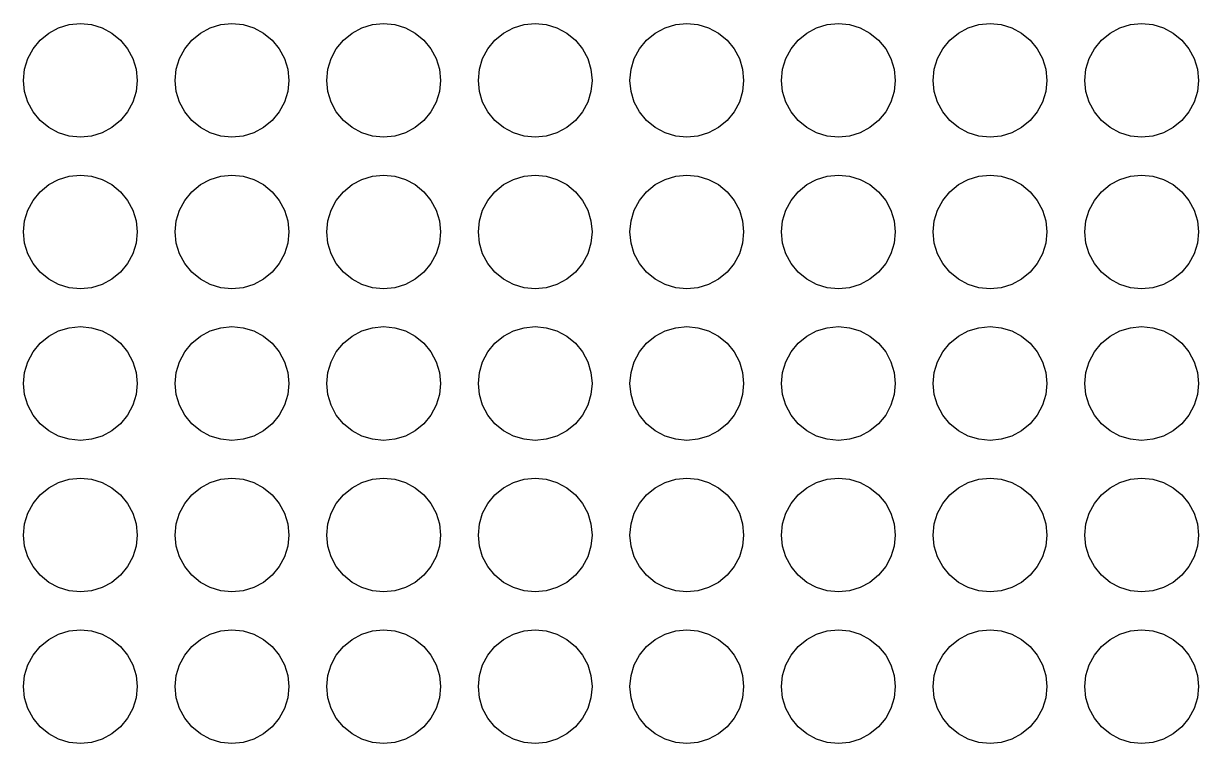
# Model space of a CAD drawing. Header units: metres. Extents: x 0 to 310, y 0 to 130.
# Drawn here: x 233.5 to 264.5, y 20.5 to 39.5 of the extents above; entities that cross this region are included whole.
import ezdxf

# ---------------------------------------------------------------- set-up
doc = ezdxf.new("R2010")
doc.units = ezdxf.units.M

msp = doc.modelspace()

# ---------------------------------------------------------------- linework, layer by layer
for p, q in [((234.167, 39.2472), (234.426, 39.3858)), ((234.426, 39.3858), (234.707, 39.4712)), ((234.707, 39.4712), (235, 39.5)), ((235, 39.5), (235.293, 39.4712)), ((235.293, 39.4712), (235.574, 39.3858)), ((235.574, 39.3858), (235.833, 39.2472)), ((238.167, 39.2472), (238.426, 39.3858)), ((238.426, 39.3858), (238.707, 39.4712)), ((238.707, 39.4712), (239, 39.5)), ((239, 39.5), (239.293, 39.4712)), ((239.293, 39.4712), (239.574, 39.3858)), ((239.574, 39.3858), (239.833, 39.2472)), ((242.167, 39.2472), (242.426, 39.3858)), ((242.426, 39.3858), (242.707, 39.4712)), ((242.707, 39.4712), (243, 39.5)), ((243, 39.5), (243.293, 39.4712)), ((243.293, 39.4712), (243.574, 39.3858)), ((243.574, 39.3858), (243.833, 39.2472)), ((246.167, 39.2472), (246.426, 39.3858)), ((246.426, 39.3858), (246.707, 39.4712)), ((246.707, 39.4712), (247, 39.5)), ((247, 39.5), (247.293, 39.4712)), ((247.293, 39.4712), (247.574, 39.3858)), ((247.574, 39.3858), (247.833, 39.2472)), ((250.167, 39.2472), (250.426, 39.3858)), ((250.426, 39.3858), (250.707, 39.4712)), ((250.707, 39.4712), (251, 39.5)), ((251, 39.5), (251.293, 39.4712)), ((251.293, 39.4712), (251.574, 39.3858)), ((251.574, 39.3858), (251.833, 39.2472)), ((254.167, 39.2472), (254.426, 39.3858)), ((254.426, 39.3858), (254.707, 39.4712)), ((254.707, 39.4712), (255, 39.5)), ((255, 39.5), (255.293, 39.4712)), ((255.293, 39.4712), (255.574, 39.3858)), ((255.574, 39.3858), (255.833, 39.2472)), ((258.167, 39.2472), (258.426, 39.3858)), ((258.426, 39.3858), (258.707, 39.4712)), ((258.707, 39.4712), (259, 39.5)), ((259, 39.5), (259.293, 39.4712)), ((259.293, 39.4712), (259.574, 39.3858)), ((259.574, 39.3858), (259.833, 39.2472)), ((262.167, 39.2472), (262.426, 39.3858)), ((262.426, 39.3858), (262.707, 39.4712)), ((262.707, 39.4712), (263, 39.5)), ((263, 39.5), (263.293, 39.4712)), ((263.293, 39.4712), (263.574, 39.3858)), ((263.574, 39.3858), (263.833, 39.2472)), ((233.753, 38.8333), (233.939, 39.0607)), ((233.939, 39.0607), (234.167, 39.2472)), ((235.833, 39.2472), (236.061, 39.0607)), ((236.061, 39.0607), (236.247, 38.8333)), ((237.753, 38.8333), (237.939, 39.0607)), ((237.939, 39.0607), (238.167, 39.2472)), ((239.833, 39.2472), (240.061, 39.0607)), ((240.061, 39.0607), (240.247, 38.8333)), ((241.753, 38.8333), (241.939, 39.0607)), ((241.939, 39.0607), (242.167, 39.2472)), ((243.833, 39.2472), (244.061, 39.0607)), ((244.061, 39.0607), (244.247, 38.8333)), ((245.753, 38.8333), (245.939, 39.0607)), ((245.939, 39.0607), (246.167, 39.2472)), ((247.833, 39.2472), (248.061, 39.0607)), ((248.061, 39.0607), (248.247, 38.8333)), ((249.753, 38.8333), (249.939, 39.0607)), ((249.939, 39.0607), (250.167, 39.2472)), ((251.833, 39.2472), (252.061, 39.0607)), ((252.061, 39.0607), (252.247, 38.8333)), ((253.753, 38.8333), (253.939, 39.0607)), ((253.939, 39.0607), (254.167, 39.2472)), ((255.833, 39.2472), (256.061, 39.0607)), ((256.061, 39.0607), (256.247, 38.8333)), ((257.753, 38.8333), (257.939, 39.0607)), ((257.939, 39.0607), (258.167, 39.2472)), ((259.833, 39.2472), (260.061, 39.0607)), ((260.061, 39.0607), (260.247, 38.8333)), ((261.753, 38.8333), (261.939, 39.0607)), ((261.939, 39.0607), (262.167, 39.2472)), ((263.833, 39.2472), (264.061, 39.0607)), ((264.061, 39.0607), (264.247, 38.8333)), ((233.614, 38.574), (233.753, 38.8333)), ((236.247, 38.8333), (236.386, 38.574)), ((237.614, 38.574), (237.753, 38.8333)), ((240.247, 38.8333), (240.386, 38.574)), ((241.614, 38.574), (241.753, 38.8333)), ((244.247, 38.8333), (244.386, 38.574)), ((245.614, 38.574), (245.753, 38.8333)), ((248.247, 38.8333), (248.386, 38.574)), ((249.614, 38.574), (249.753, 38.8333)), ((252.247, 38.8333), (252.386, 38.574)), ((253.614, 38.574), (253.753, 38.8333)), ((256.247, 38.8333), (256.386, 38.574)), ((257.614, 38.574), (257.753, 38.8333)), ((260.247, 38.8333), (260.386, 38.574)), ((261.614, 38.574), (261.753, 38.8333)), ((264.247, 38.8333), (264.386, 38.574)), ((233.529, 38.2926), (233.614, 38.574)), ((236.386, 38.574), (236.471, 38.2926)), ((237.529, 38.2926), (237.614, 38.574)), ((240.386, 38.574), (240.471, 38.2926)), ((241.529, 38.2926), (241.614, 38.574)), ((244.386, 38.574), (244.471, 38.2926)), ((245.529, 38.2926), (245.614, 38.574)), ((248.386, 38.574), (248.471, 38.2926)), ((249.529, 38.2926), (249.614, 38.574)), ((252.386, 38.574), (252.471, 38.2926)), ((253.529, 38.2926), (253.614, 38.574)), ((256.386, 38.574), (256.471, 38.2926)), ((257.529, 38.2926), (257.614, 38.574)), ((260.386, 38.574), (260.471, 38.2926)), ((261.529, 38.2926), (261.614, 38.574)), ((264.386, 38.574), (264.471, 38.2926)), ((233.5, 38), (233.529, 38.2926)), ((236.471, 38.2926), (236.5, 38)), ((237.5, 38), (237.529, 38.2926)), ((240.471, 38.2926), (240.5, 38)), ((241.5, 38), (241.529, 38.2926)), ((244.471, 38.2926), (244.5, 38)), ((245.5, 38), (245.529, 38.2926)), ((248.471, 38.2926), (248.5, 38)), ((249.5, 38), (249.529, 38.2926)), ((252.471, 38.2926), (252.5, 38)), ((253.5, 38), (253.529, 38.2926)), ((256.471, 38.2926), (256.5, 38)), ((257.5, 38), (257.529, 38.2926)), ((260.471, 38.2926), (260.5, 38)), ((261.5, 38), (261.529, 38.2926)), ((264.471, 38.2926), (264.5, 38)), ((233.529, 37.7074), (233.5, 38)), ((236.5, 38), (236.471, 37.7074)), ((237.529, 37.7074), (237.5, 38)), ((240.5, 38), (240.471, 37.7074)), ((241.529, 37.7074), (241.5, 38)), ((244.5, 38), (244.471, 37.7074)), ((245.529, 37.7074), (245.5, 38)), ((248.5, 38), (248.471, 37.7074)), ((249.529, 37.7074), (249.5, 38)), ((252.5, 38), (252.471, 37.7074)), ((253.529, 37.7074), (253.5, 38)), ((256.5, 38), (256.471, 37.7074)), ((257.529, 37.7074), (257.5, 38)), ((260.5, 38), (260.471, 37.7074)), ((261.529, 37.7074), (261.5, 38)), ((264.5, 38), (264.471, 37.7074)), ((233.614, 37.426), (233.529, 37.7074)), ((236.471, 37.7074), (236.386, 37.426)), ((237.614, 37.426), (237.529, 37.7074)), ((240.471, 37.7074), (240.386, 37.426)), ((241.614, 37.426), (241.529, 37.7074)), ((244.471, 37.7074), (244.386, 37.426)), ((245.614, 37.426), (245.529, 37.7074)), ((248.471, 37.7074), (248.386, 37.426)), ((249.614, 37.426), (249.529, 37.7074)), ((252.471, 37.7074), (252.386, 37.426)), ((253.614, 37.426), (253.529, 37.7074)), ((256.471, 37.7074), (256.386, 37.426)), ((257.614, 37.426), (257.529, 37.7074)), ((260.471, 37.7074), (260.386, 37.426)), ((261.614, 37.426), (261.529, 37.7074)), ((264.471, 37.7074), (264.386, 37.426)), ((233.753, 37.1666), (233.614, 37.426)), ((236.386, 37.426), (236.247, 37.1666)), ((237.753, 37.1666), (237.614, 37.426)), ((240.386, 37.426), (240.247, 37.1666)), ((241.753, 37.1666), (241.614, 37.426)), ((244.386, 37.426), (244.247, 37.1666)), ((245.753, 37.1666), (245.614, 37.426)), ((248.386, 37.426), (248.247, 37.1666)), ((249.753, 37.1666), (249.614, 37.426)), ((252.386, 37.426), (252.247, 37.1666)), ((253.753, 37.1666), (253.614, 37.426)), ((256.386, 37.426), (256.247, 37.1666)), ((257.753, 37.1666), (257.614, 37.426)), ((260.386, 37.426), (260.247, 37.1666)), ((261.753, 37.1666), (261.614, 37.426)), ((264.386, 37.426), (264.247, 37.1666)), ((233.939, 36.9393), (233.753, 37.1666)), ((234.167, 36.7528), (233.939, 36.9393)), ((236.061, 36.9393), (235.833, 36.7528)), ((236.247, 37.1666), (236.061, 36.9393)), ((237.939, 36.9393), (237.753, 37.1666)), ((238.167, 36.7528), (237.939, 36.9393)), ((240.061, 36.9393), (239.833, 36.7528)), ((240.247, 37.1666), (240.061, 36.9393)), ((241.939, 36.9393), (241.753, 37.1666)), ((242.167, 36.7528), (241.939, 36.9393)), ((244.061, 36.9393), (243.833, 36.7528)), ((244.247, 37.1666), (244.061, 36.9393)), ((245.939, 36.9393), (245.753, 37.1666)), ((246.167, 36.7528), (245.939, 36.9393)), ((248.061, 36.9393), (247.833, 36.7528)), ((248.247, 37.1666), (248.061, 36.9393)), ((249.939, 36.9393), (249.753, 37.1666)), ((250.167, 36.7528), (249.939, 36.9393)), ((252.061, 36.9393), (251.833, 36.7528)), ((252.247, 37.1666), (252.061, 36.9393)), ((253.939, 36.9393), (253.753, 37.1666)), ((254.167, 36.7528), (253.939, 36.9393)), ((256.061, 36.9393), (255.833, 36.7528)), ((256.247, 37.1666), (256.061, 36.9393)), ((257.939, 36.9393), (257.753, 37.1666)), ((258.167, 36.7528), (257.939, 36.9393)), ((260.061, 36.9393), (259.833, 36.7528)), ((260.247, 37.1666), (260.061, 36.9393)), ((261.939, 36.9393), (261.753, 37.1666)), ((262.167, 36.7528), (261.939, 36.9393)), ((264.061, 36.9393), (263.833, 36.7528)), ((264.247, 37.1666), (264.061, 36.9393)), ((234.426, 36.6142), (234.167, 36.7528)), ((234.707, 36.5288), (234.426, 36.6142)), ((235.574, 36.6142), (235.293, 36.5288)), ((235.833, 36.7528), (235.574, 36.6142)), ((238.426, 36.6142), (238.167, 36.7528)), ((238.707, 36.5288), (238.426, 36.6142)), ((239.574, 36.6142), (239.293, 36.5288)), ((239.833, 36.7528), (239.574, 36.6142)), ((242.426, 36.6142), (242.167, 36.7528)), ((242.707, 36.5288), (242.426, 36.6142)), ((243.574, 36.6142), (243.293, 36.5288)), ((243.833, 36.7528), (243.574, 36.6142)), ((246.426, 36.6142), (246.167, 36.7528)), ((246.707, 36.5288), (246.426, 36.6142)), ((247.574, 36.6142), (247.293, 36.5288)), ((247.833, 36.7528), (247.574, 36.6142)), ((250.426, 36.6142), (250.167, 36.7528)), ((250.707, 36.5288), (250.426, 36.6142)), ((251.574, 36.6142), (251.293, 36.5288)), ((251.833, 36.7528), (251.574, 36.6142)), ((254.426, 36.6142), (254.167, 36.7528)), ((254.707, 36.5288), (254.426, 36.6142)), ((255.574, 36.6142), (255.293, 36.5288)), ((255.833, 36.7528), (255.574, 36.6142)), ((258.426, 36.6142), (258.167, 36.7528)), ((258.707, 36.5288), (258.426, 36.6142)), ((259.574, 36.6142), (259.293, 36.5288)), ((259.833, 36.7528), (259.574, 36.6142)), ((262.426, 36.6142), (262.167, 36.7528)), ((262.707, 36.5288), (262.426, 36.6142)), ((263.574, 36.6142), (263.293, 36.5288)), ((263.833, 36.7528), (263.574, 36.6142)), ((235, 36.5), (234.707, 36.5288)), ((235.293, 36.5288), (235, 36.5)), ((239, 36.5), (238.707, 36.5288)), ((239.293, 36.5288), (239, 36.5)), ((243, 36.5), (242.707, 36.5288)), ((243.293, 36.5288), (243, 36.5)), ((247, 36.5), (246.707, 36.5288)), ((247.293, 36.5288), (247, 36.5)), ((251, 36.5), (250.707, 36.5288)), ((251.293, 36.5288), (251, 36.5)), ((255, 36.5), (254.707, 36.5288)), ((255.293, 36.5288), (255, 36.5)), ((259, 36.5), (258.707, 36.5288)), ((259.293, 36.5288), (259, 36.5)), ((263, 36.5), (262.707, 36.5288)), ((263.293, 36.5288), (263, 36.5)), ((234.167, 35.2472), (234.426, 35.3858)), ((234.426, 35.3858), (234.707, 35.4712)), ((234.707, 35.4712), (235, 35.5)), ((235, 35.5), (235.293, 35.4712)), ((235.293, 35.4712), (235.574, 35.3858)), ((235.574, 35.3858), (235.833, 35.2472)), ((238.167, 35.2472), (238.426, 35.3858)), ((238.426, 35.3858), (238.707, 35.4712)), ((238.707, 35.4712), (239, 35.5)), ((239, 35.5), (239.293, 35.4712)), ((239.293, 35.4712), (239.574, 35.3858)), ((239.574, 35.3858), (239.833, 35.2472)), ((242.167, 35.2472), (242.426, 35.3858)), ((242.426, 35.3858), (242.707, 35.4712)), ((242.707, 35.4712), (243, 35.5)), ((243, 35.5), (243.293, 35.4712)), ((243.293, 35.4712), (243.574, 35.3858)), ((243.574, 35.3858), (243.833, 35.2472)), ((246.167, 35.2472), (246.426, 35.3858)), ((246.426, 35.3858), (246.707, 35.4712)), ((246.707, 35.4712), (247, 35.5)), ((247, 35.5), (247.293, 35.4712)), ((247.293, 35.4712), (247.574, 35.3858)), ((247.574, 35.3858), (247.833, 35.2472)), ((250.167, 35.2472), (250.426, 35.3858)), ((250.426, 35.3858), (250.707, 35.4712)), ((250.707, 35.4712), (251, 35.5)), ((251, 35.5), (251.293, 35.4712)), ((251.293, 35.4712), (251.574, 35.3858)), ((251.574, 35.3858), (251.833, 35.2472)), ((254.167, 35.2472), (254.426, 35.3858)), ((254.426, 35.3858), (254.707, 35.4712)), ((254.707, 35.4712), (255, 35.5)), ((255, 35.5), (255.293, 35.4712)), ((255.293, 35.4712), (255.574, 35.3858)), ((255.574, 35.3858), (255.833, 35.2472)), ((258.167, 35.2472), (258.426, 35.3858)), ((258.426, 35.3858), (258.707, 35.4712)), ((258.707, 35.4712), (259, 35.5)), ((259, 35.5), (259.293, 35.4712)), ((259.293, 35.4712), (259.574, 35.3858)), ((259.574, 35.3858), (259.833, 35.2472)), ((262.167, 35.2472), (262.426, 35.3858)), ((262.426, 35.3858), (262.707, 35.4712)), ((262.707, 35.4712), (263, 35.5)), ((263, 35.5), (263.293, 35.4712)), ((263.293, 35.4712), (263.574, 35.3858)), ((263.574, 35.3858), (263.833, 35.2472)), ((233.753, 34.8333), (233.939, 35.0607)), ((233.939, 35.0607), (234.167, 35.2472)), ((235.833, 35.2472), (236.061, 35.0607)), ((236.061, 35.0607), (236.247, 34.8333)), ((237.753, 34.8333), (237.939, 35.0607)), ((237.939, 35.0607), (238.167, 35.2472)), ((239.833, 35.2472), (240.061, 35.0607)), ((240.061, 35.0607), (240.247, 34.8333)), ((241.753, 34.8333), (241.939, 35.0607)), ((241.939, 35.0607), (242.167, 35.2472)), ((243.833, 35.2472), (244.061, 35.0607)), ((244.061, 35.0607), (244.247, 34.8333)), ((245.753, 34.8333), (245.939, 35.0607)), ((245.939, 35.0607), (246.167, 35.2472)), ((247.833, 35.2472), (248.061, 35.0607)), ((248.061, 35.0607), (248.247, 34.8333)), ((249.753, 34.8333), (249.939, 35.0607)), ((249.939, 35.0607), (250.167, 35.2472)), ((251.833, 35.2472), (252.061, 35.0607)), ((252.061, 35.0607), (252.247, 34.8333)), ((253.753, 34.8333), (253.939, 35.0607)), ((253.939, 35.0607), (254.167, 35.2472)), ((255.833, 35.2472), (256.061, 35.0607)), ((256.061, 35.0607), (256.247, 34.8333)), ((257.753, 34.8333), (257.939, 35.0607)), ((257.939, 35.0607), (258.167, 35.2472)), ((259.833, 35.2472), (260.061, 35.0607)), ((260.061, 35.0607), (260.247, 34.8333)), ((261.753, 34.8333), (261.939, 35.0607)), ((261.939, 35.0607), (262.167, 35.2472)), ((263.833, 35.2472), (264.061, 35.0607)), ((264.061, 35.0607), (264.247, 34.8333)), ((233.614, 34.574), (233.753, 34.8333)), ((236.247, 34.8333), (236.386, 34.574)), ((237.614, 34.574), (237.753, 34.8333)), ((240.247, 34.8333), (240.386, 34.574)), ((241.614, 34.574), (241.753, 34.8333)), ((244.247, 34.8333), (244.386, 34.574)), ((245.614, 34.574), (245.753, 34.8333)), ((248.247, 34.8333), (248.386, 34.574)), ((249.614, 34.574), (249.753, 34.8333)), ((252.247, 34.8333), (252.386, 34.574)), ((253.614, 34.574), (253.753, 34.8333)), ((256.247, 34.8333), (256.386, 34.574)), ((257.614, 34.574), (257.753, 34.8333)), ((260.247, 34.8333), (260.386, 34.574)), ((261.614, 34.574), (261.753, 34.8333)), ((264.247, 34.8333), (264.386, 34.574)), ((233.529, 34.2926), (233.614, 34.574)), ((236.386, 34.574), (236.471, 34.2926)), ((237.529, 34.2926), (237.614, 34.574)), ((240.386, 34.574), (240.471, 34.2926)), ((241.529, 34.2926), (241.614, 34.574)), ((244.386, 34.574), (244.471, 34.2926)), ((245.529, 34.2926), (245.614, 34.574)), ((248.386, 34.574), (248.471, 34.2926)), ((249.529, 34.2926), (249.614, 34.574)), ((252.386, 34.574), (252.471, 34.2926)), ((253.529, 34.2926), (253.614, 34.574)), ((256.386, 34.574), (256.471, 34.2926)), ((257.529, 34.2926), (257.614, 34.574)), ((260.386, 34.574), (260.471, 34.2926)), ((261.529, 34.2926), (261.614, 34.574)), ((264.386, 34.574), (264.471, 34.2926)), ((233.5, 34), (233.529, 34.2926)), ((236.471, 34.2926), (236.5, 34)), ((237.5, 34), (237.529, 34.2926)), ((240.471, 34.2926), (240.5, 34)), ((241.5, 34), (241.529, 34.2926)), ((244.471, 34.2926), (244.5, 34)), ((245.5, 34), (245.529, 34.2926)), ((248.471, 34.2926), (248.5, 34)), ((249.5, 34), (249.529, 34.2926)), ((252.471, 34.2926), (252.5, 34)), ((253.5, 34), (253.529, 34.2926)), ((256.471, 34.2926), (256.5, 34)), ((257.5, 34), (257.529, 34.2926)), ((260.471, 34.2926), (260.5, 34)), ((261.5, 34), (261.529, 34.2926)), ((264.471, 34.2926), (264.5, 34)), ((233.529, 33.7074), (233.5, 34)), ((236.5, 34), (236.471, 33.7074)), ((237.529, 33.7074), (237.5, 34)), ((240.5, 34), (240.471, 33.7074)), ((241.529, 33.7074), (241.5, 34)), ((244.5, 34), (244.471, 33.7074)), ((245.529, 33.7074), (245.5, 34)), ((248.5, 34), (248.471, 33.7074)), ((249.529, 33.7074), (249.5, 34)), ((252.5, 34), (252.471, 33.7074)), ((253.529, 33.7074), (253.5, 34)), ((256.5, 34), (256.471, 33.7074)), ((257.529, 33.7074), (257.5, 34)), ((260.5, 34), (260.471, 33.7074)), ((261.529, 33.7074), (261.5, 34)), ((264.5, 34), (264.471, 33.7074)), ((233.614, 33.426), (233.529, 33.7074)), ((236.471, 33.7074), (236.386, 33.426)), ((237.614, 33.426), (237.529, 33.7074)), ((240.471, 33.7074), (240.386, 33.426)), ((241.614, 33.426), (241.529, 33.7074)), ((244.471, 33.7074), (244.386, 33.426)), ((245.614, 33.426), (245.529, 33.7074)), ((248.471, 33.7074), (248.386, 33.426)), ((249.614, 33.426), (249.529, 33.7074)), ((252.471, 33.7074), (252.386, 33.426)), ((253.614, 33.426), (253.529, 33.7074)), ((256.471, 33.7074), (256.386, 33.426)), ((257.614, 33.426), (257.529, 33.7074)), ((260.471, 33.7074), (260.386, 33.426)), ((261.614, 33.426), (261.529, 33.7074)), ((264.471, 33.7074), (264.386, 33.426)), ((233.753, 33.1666), (233.614, 33.426)), ((236.386, 33.426), (236.247, 33.1666)), ((237.753, 33.1666), (237.614, 33.426)), ((240.386, 33.426), (240.247, 33.1666)), ((241.753, 33.1666), (241.614, 33.426)), ((244.386, 33.426), (244.247, 33.1666)), ((245.753, 33.1666), (245.614, 33.426)), ((248.386, 33.426), (248.247, 33.1666)), ((249.753, 33.1666), (249.614, 33.426)), ((252.386, 33.426), (252.247, 33.1666)), ((253.753, 33.1666), (253.614, 33.426)), ((256.386, 33.426), (256.247, 33.1666)), ((257.753, 33.1666), (257.614, 33.426)), ((260.386, 33.426), (260.247, 33.1666)), ((261.753, 33.1666), (261.614, 33.426)), ((264.386, 33.426), (264.247, 33.1666)), ((233.939, 32.9393), (233.753, 33.1666)), ((234.167, 32.7528), (233.939, 32.9393)), ((236.061, 32.9393), (235.833, 32.7528)), ((236.247, 33.1666), (236.061, 32.9393)), ((237.939, 32.9393), (237.753, 33.1666)), ((238.167, 32.7528), (237.939, 32.9393)), ((240.061, 32.9393), (239.833, 32.7528)), ((240.247, 33.1666), (240.061, 32.9393)), ((241.939, 32.9393), (241.753, 33.1666)), ((242.167, 32.7528), (241.939, 32.9393)), ((244.061, 32.9393), (243.833, 32.7528)), ((244.247, 33.1666), (244.061, 32.9393)), ((245.939, 32.9393), (245.753, 33.1666)), ((246.167, 32.7528), (245.939, 32.9393)), ((248.061, 32.9393), (247.833, 32.7528)), ((248.247, 33.1666), (248.061, 32.9393)), ((249.939, 32.9393), (249.753, 33.1666)), ((250.167, 32.7528), (249.939, 32.9393)), ((252.061, 32.9393), (251.833, 32.7528)), ((252.247, 33.1666), (252.061, 32.9393)), ((253.939, 32.9393), (253.753, 33.1666)), ((254.167, 32.7528), (253.939, 32.9393)), ((256.061, 32.9393), (255.833, 32.7528)), ((256.247, 33.1666), (256.061, 32.9393)), ((257.939, 32.9393), (257.753, 33.1666)), ((258.167, 32.7528), (257.939, 32.9393)), ((260.061, 32.9393), (259.833, 32.7528)), ((260.247, 33.1666), (260.061, 32.9393)), ((261.939, 32.9393), (261.753, 33.1666)), ((262.167, 32.7528), (261.939, 32.9393)), ((264.061, 32.9393), (263.833, 32.7528)), ((264.247, 33.1666), (264.061, 32.9393)), ((234.426, 32.6142), (234.167, 32.7528)), ((234.707, 32.5288), (234.426, 32.6142)), ((235.574, 32.6142), (235.293, 32.5288)), ((235.833, 32.7528), (235.574, 32.6142)), ((238.426, 32.6142), (238.167, 32.7528)), ((238.707, 32.5288), (238.426, 32.6142)), ((239.574, 32.6142), (239.293, 32.5288)), ((239.833, 32.7528), (239.574, 32.6142)), ((242.426, 32.6142), (242.167, 32.7528)), ((242.707, 32.5288), (242.426, 32.6142)), ((243.574, 32.6142), (243.293, 32.5288)), ((243.833, 32.7528), (243.574, 32.6142)), ((246.426, 32.6142), (246.167, 32.7528)), ((246.707, 32.5288), (246.426, 32.6142)), ((247.574, 32.6142), (247.293, 32.5288)), ((247.833, 32.7528), (247.574, 32.6142)), ((250.426, 32.6142), (250.167, 32.7528)), ((250.707, 32.5288), (250.426, 32.6142)), ((251.574, 32.6142), (251.293, 32.5288)), ((251.833, 32.7528), (251.574, 32.6142)), ((254.426, 32.6142), (254.167, 32.7528)), ((254.707, 32.5288), (254.426, 32.6142)), ((255.574, 32.6142), (255.293, 32.5288)), ((255.833, 32.7528), (255.574, 32.6142)), ((258.426, 32.6142), (258.167, 32.7528)), ((258.707, 32.5288), (258.426, 32.6142)), ((259.574, 32.6142), (259.293, 32.5288)), ((259.833, 32.7528), (259.574, 32.6142)), ((262.426, 32.6142), (262.167, 32.7528)), ((262.707, 32.5288), (262.426, 32.6142)), ((263.574, 32.6142), (263.293, 32.5288)), ((263.833, 32.7528), (263.574, 32.6142)), ((235, 32.5), (234.707, 32.5288)), ((235.293, 32.5288), (235, 32.5)), ((239, 32.5), (238.707, 32.5288)), ((239.293, 32.5288), (239, 32.5)), ((243, 32.5), (242.707, 32.5288)), ((243.293, 32.5288), (243, 32.5)), ((247, 32.5), (246.707, 32.5288)), ((247.293, 32.5288), (247, 32.5)), ((251, 32.5), (250.707, 32.5288)), ((251.293, 32.5288), (251, 32.5)), ((255, 32.5), (254.707, 32.5288)), ((255.293, 32.5288), (255, 32.5)), ((259, 32.5), (258.707, 32.5288)), ((259.293, 32.5288), (259, 32.5)), ((263, 32.5), (262.707, 32.5288)), ((263.293, 32.5288), (263, 32.5)), ((234.167, 31.2472), (234.426, 31.3858)), ((234.426, 31.3858), (234.707, 31.4712)), ((234.707, 31.4712), (235, 31.5)), ((235, 31.5), (235.293, 31.4712)), ((235.293, 31.4712), (235.574, 31.3858)), ((235.574, 31.3858), (235.833, 31.2472)), ((238.167, 31.2472), (238.426, 31.3858)), ((238.426, 31.3858), (238.707, 31.4712)), ((238.707, 31.4712), (239, 31.5)), ((239, 31.5), (239.293, 31.4712)), ((239.293, 31.4712), (239.574, 31.3858)), ((239.574, 31.3858), (239.833, 31.2472)), ((242.167, 31.2472), (242.426, 31.3858)), ((242.426, 31.3858), (242.707, 31.4712)), ((242.707, 31.4712), (243, 31.5)), ((243, 31.5), (243.293, 31.4712)), ((243.293, 31.4712), (243.574, 31.3858)), ((243.574, 31.3858), (243.833, 31.2472)), ((246.167, 31.2472), (246.426, 31.3858)), ((246.426, 31.3858), (246.707, 31.4712)), ((246.707, 31.4712), (247, 31.5)), ((247, 31.5), (247.293, 31.4712)), ((247.293, 31.4712), (247.574, 31.3858)), ((247.574, 31.3858), (247.833, 31.2472)), ((250.167, 31.2472), (250.426, 31.3858)), ((250.426, 31.3858), (250.707, 31.4712)), ((250.707, 31.4712), (251, 31.5)), ((251, 31.5), (251.293, 31.4712)), ((251.293, 31.4712), (251.574, 31.3858)), ((251.574, 31.3858), (251.833, 31.2472)), ((254.167, 31.2472), (254.426, 31.3858)), ((254.426, 31.3858), (254.707, 31.4712)), ((254.707, 31.4712), (255, 31.5)), ((255, 31.5), (255.293, 31.4712)), ((255.293, 31.4712), (255.574, 31.3858)), ((255.574, 31.3858), (255.833, 31.2472)), ((258.167, 31.2472), (258.426, 31.3858)), ((258.426, 31.3858), (258.707, 31.4712)), ((258.707, 31.4712), (259, 31.5)), ((259, 31.5), (259.293, 31.4712)), ((259.293, 31.4712), (259.574, 31.3858)), ((259.574, 31.3858), (259.833, 31.2472)), ((262.167, 31.2472), (262.426, 31.3858)), ((262.426, 31.3858), (262.707, 31.4712)), ((262.707, 31.4712), (263, 31.5)), ((263, 31.5), (263.293, 31.4712)), ((263.293, 31.4712), (263.574, 31.3858)), ((263.574, 31.3858), (263.833, 31.2472)), ((233.753, 30.8333), (233.939, 31.0607)), ((233.939, 31.0607), (234.167, 31.2472)), ((235.833, 31.2472), (236.061, 31.0607)), ((236.061, 31.0607), (236.247, 30.8333)), ((237.753, 30.8333), (237.939, 31.0607)), ((237.939, 31.0607), (238.167, 31.2472)), ((239.833, 31.2472), (240.061, 31.0607)), ((240.061, 31.0607), (240.247, 30.8333)), ((241.753, 30.8333), (241.939, 31.0607)), ((241.939, 31.0607), (242.167, 31.2472)), ((243.833, 31.2472), (244.061, 31.0607)), ((244.061, 31.0607), (244.247, 30.8333)), ((245.753, 30.8333), (245.939, 31.0607)), ((245.939, 31.0607), (246.167, 31.2472)), ((247.833, 31.2472), (248.061, 31.0607)), ((248.061, 31.0607), (248.247, 30.8333)), ((249.753, 30.8333), (249.939, 31.0607)), ((249.939, 31.0607), (250.167, 31.2472)), ((251.833, 31.2472), (252.061, 31.0607)), ((252.061, 31.0607), (252.247, 30.8333)), ((253.753, 30.8333), (253.939, 31.0607)), ((253.939, 31.0607), (254.167, 31.2472)), ((255.833, 31.2472), (256.061, 31.0607)), ((256.061, 31.0607), (256.247, 30.8333)), ((257.753, 30.8333), (257.939, 31.0607)), ((257.939, 31.0607), (258.167, 31.2472)), ((259.833, 31.2472), (260.061, 31.0607)), ((260.061, 31.0607), (260.247, 30.8333)), ((261.753, 30.8333), (261.939, 31.0607)), ((261.939, 31.0607), (262.167, 31.2472)), ((263.833, 31.2472), (264.061, 31.0607)), ((264.061, 31.0607), (264.247, 30.8333)), ((233.614, 30.574), (233.753, 30.8333)), ((236.247, 30.8333), (236.386, 30.574)), ((237.614, 30.574), (237.753, 30.8333)), ((240.247, 30.8333), (240.386, 30.574)), ((241.614, 30.574), (241.753, 30.8333)), ((244.247, 30.8333), (244.386, 30.574)), ((245.614, 30.574), (245.753, 30.8333)), ((248.247, 30.8333), (248.386, 30.574)), ((249.614, 30.574), (249.753, 30.8333)), ((252.247, 30.8333), (252.386, 30.574)), ((253.614, 30.574), (253.753, 30.8333)), ((256.247, 30.8333), (256.386, 30.574)), ((257.614, 30.574), (257.753, 30.8333)), ((260.247, 30.8333), (260.386, 30.574)), ((261.614, 30.574), (261.753, 30.8333)), ((264.247, 30.8333), (264.386, 30.574)), ((233.529, 30.2926), (233.614, 30.574)), ((236.386, 30.574), (236.471, 30.2926)), ((237.529, 30.2926), (237.614, 30.574)), ((240.386, 30.574), (240.471, 30.2926)), ((241.529, 30.2926), (241.614, 30.574)), ((244.386, 30.574), (244.471, 30.2926)), ((245.529, 30.2926), (245.614, 30.574)), ((248.386, 30.574), (248.471, 30.2926)), ((249.529, 30.2926), (249.614, 30.574)), ((252.386, 30.574), (252.471, 30.2926)), ((253.529, 30.2926), (253.614, 30.574)), ((256.386, 30.574), (256.471, 30.2926)), ((257.529, 30.2926), (257.614, 30.574)), ((260.386, 30.574), (260.471, 30.2926)), ((261.529, 30.2926), (261.614, 30.574)), ((264.386, 30.574), (264.471, 30.2926)), ((233.5, 30), (233.529, 30.2926)), ((236.471, 30.2926), (236.5, 30)), ((237.5, 30), (237.529, 30.2926)), ((240.471, 30.2926), (240.5, 30)), ((241.5, 30), (241.529, 30.2926)), ((244.471, 30.2926), (244.5, 30)), ((245.5, 30), (245.529, 30.2926)), ((248.471, 30.2926), (248.5, 30)), ((249.5, 30), (249.529, 30.2926)), ((252.471, 30.2926), (252.5, 30)), ((253.5, 30), (253.529, 30.2926)), ((256.471, 30.2926), (256.5, 30)), ((257.5, 30), (257.529, 30.2926)), ((260.471, 30.2926), (260.5, 30)), ((261.5, 30), (261.529, 30.2926)), ((264.471, 30.2926), (264.5, 30)), ((233.529, 29.7074), (233.5, 30)), ((236.5, 30), (236.471, 29.7074)), ((237.529, 29.7074), (237.5, 30)), ((240.5, 30), (240.471, 29.7074)), ((241.529, 29.7074), (241.5, 30)), ((244.5, 30), (244.471, 29.7074)), ((245.529, 29.7074), (245.5, 30)), ((248.5, 30), (248.471, 29.7074)), ((249.529, 29.7074), (249.5, 30)), ((252.5, 30), (252.471, 29.7074)), ((253.529, 29.7074), (253.5, 30)), ((256.5, 30), (256.471, 29.7074)), ((257.529, 29.7074), (257.5, 30)), ((260.5, 30), (260.471, 29.7074)), ((261.529, 29.7074), (261.5, 30)), ((264.5, 30), (264.471, 29.7074)), ((233.614, 29.426), (233.529, 29.7074)), ((236.471, 29.7074), (236.386, 29.426)), ((237.614, 29.426), (237.529, 29.7074)), ((240.471, 29.7074), (240.386, 29.426)), ((241.614, 29.426), (241.529, 29.7074)), ((244.471, 29.7074), (244.386, 29.426)), ((245.614, 29.426), (245.529, 29.7074)), ((248.471, 29.7074), (248.386, 29.426)), ((249.614, 29.426), (249.529, 29.7074)), ((252.471, 29.7074), (252.386, 29.426)), ((253.614, 29.426), (253.529, 29.7074)), ((256.471, 29.7074), (256.386, 29.426)), ((257.614, 29.426), (257.529, 29.7074)), ((260.471, 29.7074), (260.386, 29.426)), ((261.614, 29.426), (261.529, 29.7074)), ((264.471, 29.7074), (264.386, 29.426)), ((233.753, 29.1666), (233.614, 29.426)), ((233.939, 28.9393), (233.753, 29.1666)), ((236.247, 29.1666), (236.061, 28.9393)), ((236.386, 29.426), (236.247, 29.1666)), ((237.753, 29.1666), (237.614, 29.426)), ((237.939, 28.9393), (237.753, 29.1666)), ((240.247, 29.1666), (240.061, 28.9393)), ((240.386, 29.426), (240.247, 29.1666)), ((241.753, 29.1666), (241.614, 29.426)), ((241.939, 28.9393), (241.753, 29.1666)), ((244.247, 29.1666), (244.061, 28.9393)), ((244.386, 29.426), (244.247, 29.1666)), ((245.753, 29.1666), (245.614, 29.426)), ((245.939, 28.9393), (245.753, 29.1666)), ((248.247, 29.1666), (248.061, 28.9393)), ((248.386, 29.426), (248.247, 29.1666)), ((249.753, 29.1666), (249.614, 29.426)), ((249.939, 28.9393), (249.753, 29.1666)), ((252.247, 29.1666), (252.061, 28.9393)), ((252.386, 29.426), (252.247, 29.1666)), ((253.753, 29.1666), (253.614, 29.426)), ((253.939, 28.9393), (253.753, 29.1666)), ((256.247, 29.1666), (256.061, 28.9393)), ((256.386, 29.426), (256.247, 29.1666)), ((257.753, 29.1666), (257.614, 29.426)), ((257.939, 28.9393), (257.753, 29.1666)), ((260.247, 29.1666), (260.061, 28.9393)), ((260.386, 29.426), (260.247, 29.1666)), ((261.753, 29.1666), (261.614, 29.426)), ((261.939, 28.9393), (261.753, 29.1666)), ((264.247, 29.1666), (264.061, 28.9393)), ((264.386, 29.426), (264.247, 29.1666)), ((234.167, 28.7528), (233.939, 28.9393)), ((236.061, 28.9393), (235.833, 28.7528)), ((238.167, 28.7528), (237.939, 28.9393)), ((240.061, 28.9393), (239.833, 28.7528)), ((242.167, 28.7528), (241.939, 28.9393)), ((244.061, 28.9393), (243.833, 28.7528)), ((246.167, 28.7528), (245.939, 28.9393)), ((248.061, 28.9393), (247.833, 28.7528)), ((250.167, 28.7528), (249.939, 28.9393)), ((252.061, 28.9393), (251.833, 28.7528)), ((254.167, 28.7528), (253.939, 28.9393)), ((256.061, 28.9393), (255.833, 28.7528)), ((258.167, 28.7528), (257.939, 28.9393)), ((260.061, 28.9393), (259.833, 28.7528)), ((262.167, 28.7528), (261.939, 28.9393)), ((264.061, 28.9393), (263.833, 28.7528)), ((234.426, 28.6142), (234.167, 28.7528)), ((234.707, 28.5288), (234.426, 28.6142)), ((235, 28.5), (234.707, 28.5288)), ((235.293, 28.5288), (235, 28.5)), ((235.574, 28.6142), (235.293, 28.5288)), ((235.833, 28.7528), (235.574, 28.6142)), ((238.426, 28.6142), (238.167, 28.7528)), ((238.707, 28.5288), (238.426, 28.6142)), ((239, 28.5), (238.707, 28.5288)), ((239.293, 28.5288), (239, 28.5)), ((239.574, 28.6142), (239.293, 28.5288)), ((239.833, 28.7528), (239.574, 28.6142)), ((242.426, 28.6142), (242.167, 28.7528)), ((242.707, 28.5288), (242.426, 28.6142)), ((243, 28.5), (242.707, 28.5288)), ((243.293, 28.5288), (243, 28.5)), ((243.574, 28.6142), (243.293, 28.5288)), ((243.833, 28.7528), (243.574, 28.6142)), ((246.426, 28.6142), (246.167, 28.7528)), ((246.707, 28.5288), (246.426, 28.6142)), ((247, 28.5), (246.707, 28.5288)), ((247.293, 28.5288), (247, 28.5)), ((247.574, 28.6142), (247.293, 28.5288)), ((247.833, 28.7528), (247.574, 28.6142)), ((250.426, 28.6142), (250.167, 28.7528)), ((250.707, 28.5288), (250.426, 28.6142)), ((251, 28.5), (250.707, 28.5288)), ((251.293, 28.5288), (251, 28.5)), ((251.574, 28.6142), (251.293, 28.5288)), ((251.833, 28.7528), (251.574, 28.6142)), ((254.426, 28.6142), (254.167, 28.7528)), ((254.707, 28.5288), (254.426, 28.6142)), ((255, 28.5), (254.707, 28.5288)), ((255.293, 28.5288), (255, 28.5)), ((255.574, 28.6142), (255.293, 28.5288)), ((255.833, 28.7528), (255.574, 28.6142)), ((258.426, 28.6142), (258.167, 28.7528)), ((258.707, 28.5288), (258.426, 28.6142)), ((259, 28.5), (258.707, 28.5288)), ((259.293, 28.5288), (259, 28.5)), ((259.574, 28.6142), (259.293, 28.5288)), ((259.833, 28.7528), (259.574, 28.6142)), ((262.426, 28.6142), (262.167, 28.7528)), ((262.707, 28.5288), (262.426, 28.6142)), ((263, 28.5), (262.707, 28.5288)), ((263.293, 28.5288), (263, 28.5)), ((263.574, 28.6142), (263.293, 28.5288)), ((263.833, 28.7528), (263.574, 28.6142)), ((234.167, 27.2472), (234.426, 27.3858)), ((234.426, 27.3858), (234.707, 27.4712)), ((234.707, 27.4712), (235, 27.5)), ((235, 27.5), (235.293, 27.4712)), ((235.293, 27.4712), (235.574, 27.3858)), ((235.574, 27.3858), (235.833, 27.2472)), ((238.167, 27.2472), (238.426, 27.3858)), ((238.426, 27.3858), (238.707, 27.4712)), ((238.707, 27.4712), (239, 27.5)), ((239, 27.5), (239.293, 27.4712)), ((239.293, 27.4712), (239.574, 27.3858)), ((239.574, 27.3858), (239.833, 27.2472)), ((242.167, 27.2472), (242.426, 27.3858)), ((242.426, 27.3858), (242.707, 27.4712)), ((242.707, 27.4712), (243, 27.5)), ((243, 27.5), (243.293, 27.4712)), ((243.293, 27.4712), (243.574, 27.3858)), ((243.574, 27.3858), (243.833, 27.2472)), ((246.167, 27.2472), (246.426, 27.3858)), ((246.426, 27.3858), (246.707, 27.4712)), ((246.707, 27.4712), (247, 27.5)), ((247, 27.5), (247.293, 27.4712)), ((247.293, 27.4712), (247.574, 27.3858)), ((247.574, 27.3858), (247.833, 27.2472)), ((250.167, 27.2472), (250.426, 27.3858)), ((250.426, 27.3858), (250.707, 27.4712)), ((250.707, 27.4712), (251, 27.5)), ((251, 27.5), (251.293, 27.4712)), ((251.293, 27.4712), (251.574, 27.3858)), ((251.574, 27.3858), (251.833, 27.2472)), ((254.167, 27.2472), (254.426, 27.3858)), ((254.426, 27.3858), (254.707, 27.4712)), ((254.707, 27.4712), (255, 27.5)), ((255, 27.5), (255.293, 27.4712)), ((255.293, 27.4712), (255.574, 27.3858)), ((255.574, 27.3858), (255.833, 27.2472)), ((258.167, 27.2472), (258.426, 27.3858)), ((258.426, 27.3858), (258.707, 27.4712)), ((258.707, 27.4712), (259, 27.5)), ((259, 27.5), (259.293, 27.4712)), ((259.293, 27.4712), (259.574, 27.3858)), ((259.574, 27.3858), (259.833, 27.2472)), ((262.167, 27.2472), (262.426, 27.3858)), ((262.426, 27.3858), (262.707, 27.4712)), ((262.707, 27.4712), (263, 27.5)), ((263, 27.5), (263.293, 27.4712)), ((263.293, 27.4712), (263.574, 27.3858)), ((263.574, 27.3858), (263.833, 27.2472)), ((233.753, 26.8333), (233.939, 27.0607)), ((233.939, 27.0607), (234.167, 27.2472)), ((235.833, 27.2472), (236.061, 27.0607)), ((236.061, 27.0607), (236.247, 26.8333)), ((237.753, 26.8333), (237.939, 27.0607)), ((237.939, 27.0607), (238.167, 27.2472)), ((239.833, 27.2472), (240.061, 27.0607)), ((240.061, 27.0607), (240.247, 26.8333)), ((241.753, 26.8333), (241.939, 27.0607)), ((241.939, 27.0607), (242.167, 27.2472)), ((243.833, 27.2472), (244.061, 27.0607)), ((244.061, 27.0607), (244.247, 26.8333)), ((245.753, 26.8333), (245.939, 27.0607)), ((245.939, 27.0607), (246.167, 27.2472)), ((247.833, 27.2472), (248.061, 27.0607)), ((248.061, 27.0607), (248.247, 26.8333)), ((249.753, 26.8333), (249.939, 27.0607)), ((249.939, 27.0607), (250.167, 27.2472)), ((251.833, 27.2472), (252.061, 27.0607)), ((252.061, 27.0607), (252.247, 26.8333)), ((253.753, 26.8333), (253.939, 27.0607)), ((253.939, 27.0607), (254.167, 27.2472)), ((255.833, 27.2472), (256.061, 27.0607)), ((256.061, 27.0607), (256.247, 26.8333)), ((257.753, 26.8333), (257.939, 27.0607)), ((257.939, 27.0607), (258.167, 27.2472)), ((259.833, 27.2472), (260.061, 27.0607)), ((260.061, 27.0607), (260.247, 26.8333)), ((261.753, 26.8333), (261.939, 27.0607)), ((261.939, 27.0607), (262.167, 27.2472)), ((263.833, 27.2472), (264.061, 27.0607)), ((264.061, 27.0607), (264.247, 26.8333)), ((233.614, 26.574), (233.753, 26.8333)), ((236.247, 26.8333), (236.386, 26.574)), ((237.614, 26.574), (237.753, 26.8333)), ((240.247, 26.8333), (240.386, 26.574)), ((241.614, 26.574), (241.753, 26.8333)), ((244.247, 26.8333), (244.386, 26.574)), ((245.614, 26.574), (245.753, 26.8333)), ((248.247, 26.8333), (248.386, 26.574)), ((249.614, 26.574), (249.753, 26.8333)), ((252.247, 26.8333), (252.386, 26.574)), ((253.614, 26.574), (253.753, 26.8333)), ((256.247, 26.8333), (256.386, 26.574)), ((257.614, 26.574), (257.753, 26.8333)), ((260.247, 26.8333), (260.386, 26.574)), ((261.614, 26.574), (261.753, 26.8333)), ((264.247, 26.8333), (264.386, 26.574)), ((233.529, 26.2926), (233.614, 26.574)), ((236.386, 26.574), (236.471, 26.2926)), ((237.529, 26.2926), (237.614, 26.574)), ((240.386, 26.574), (240.471, 26.2926)), ((241.529, 26.2926), (241.614, 26.574)), ((244.386, 26.574), (244.471, 26.2926)), ((245.529, 26.2926), (245.614, 26.574)), ((248.386, 26.574), (248.471, 26.2926)), ((249.529, 26.2926), (249.614, 26.574)), ((252.386, 26.574), (252.471, 26.2926)), ((253.529, 26.2926), (253.614, 26.574)), ((256.386, 26.574), (256.471, 26.2926)), ((257.529, 26.2926), (257.614, 26.574)), ((260.386, 26.574), (260.471, 26.2926)), ((261.529, 26.2926), (261.614, 26.574)), ((264.386, 26.574), (264.471, 26.2926)), ((233.5, 26), (233.529, 26.2926)), ((236.471, 26.2926), (236.5, 26)), ((237.5, 26), (237.529, 26.2926)), ((240.471, 26.2926), (240.5, 26)), ((241.5, 26), (241.529, 26.2926)), ((244.471, 26.2926), (244.5, 26)), ((245.5, 26), (245.529, 26.2926)), ((248.471, 26.2926), (248.5, 26)), ((249.5, 26), (249.529, 26.2926)), ((252.471, 26.2926), (252.5, 26)), ((253.5, 26), (253.529, 26.2926)), ((256.471, 26.2926), (256.5, 26)), ((257.5, 26), (257.529, 26.2926)), ((260.471, 26.2926), (260.5, 26)), ((261.5, 26), (261.529, 26.2926)), ((264.471, 26.2926), (264.5, 26)), ((233.529, 25.7074), (233.5, 26)), ((236.5, 26), (236.471, 25.7074)), ((237.529, 25.7074), (237.5, 26)), ((240.5, 26), (240.471, 25.7074)), ((241.529, 25.7074), (241.5, 26)), ((244.5, 26), (244.471, 25.7074)), ((245.529, 25.7074), (245.5, 26)), ((248.5, 26), (248.471, 25.7074)), ((249.529, 25.7074), (249.5, 26)), ((252.5, 26), (252.471, 25.7074)), ((253.529, 25.7074), (253.5, 26)), ((256.5, 26), (256.471, 25.7074)), ((257.529, 25.7074), (257.5, 26)), ((260.5, 26), (260.471, 25.7074)), ((261.529, 25.7074), (261.5, 26)), ((264.5, 26), (264.471, 25.7074)), ((233.614, 25.426), (233.529, 25.7074)), ((233.753, 25.1666), (233.614, 25.426)), ((236.386, 25.426), (236.247, 25.1666)), ((236.471, 25.7074), (236.386, 25.426)), ((237.614, 25.426), (237.529, 25.7074)), ((237.753, 25.1666), (237.614, 25.426)), ((240.386, 25.426), (240.247, 25.1666)), ((240.471, 25.7074), (240.386, 25.426)), ((241.614, 25.426), (241.529, 25.7074)), ((241.753, 25.1666), (241.614, 25.426)), ((244.386, 25.426), (244.247, 25.1666)), ((244.471, 25.7074), (244.386, 25.426)), ((245.614, 25.426), (245.529, 25.7074)), ((245.753, 25.1666), (245.614, 25.426)), ((248.386, 25.426), (248.247, 25.1666)), ((248.471, 25.7074), (248.386, 25.426)), ((249.614, 25.426), (249.529, 25.7074)), ((249.753, 25.1666), (249.614, 25.426)), ((252.386, 25.426), (252.247, 25.1666)), ((252.471, 25.7074), (252.386, 25.426)), ((253.614, 25.426), (253.529, 25.7074)), ((253.753, 25.1666), (253.614, 25.426)), ((256.386, 25.426), (256.247, 25.1666)), ((256.471, 25.7074), (256.386, 25.426)), ((257.614, 25.426), (257.529, 25.7074)), ((257.753, 25.1666), (257.614, 25.426)), ((260.386, 25.426), (260.247, 25.1666)), ((260.471, 25.7074), (260.386, 25.426)), ((261.614, 25.426), (261.529, 25.7074)), ((261.753, 25.1666), (261.614, 25.426)), ((264.386, 25.426), (264.247, 25.1666)), ((264.471, 25.7074), (264.386, 25.426)), ((233.939, 24.9393), (233.753, 25.1666)), ((236.247, 25.1666), (236.061, 24.9393)), ((237.939, 24.9393), (237.753, 25.1666)), ((240.247, 25.1666), (240.061, 24.9393)), ((241.939, 24.9393), (241.753, 25.1666)), ((244.247, 25.1666), (244.061, 24.9393)), ((245.939, 24.9393), (245.753, 25.1666)), ((248.247, 25.1666), (248.061, 24.9393)), ((249.939, 24.9393), (249.753, 25.1666)), ((252.247, 25.1666), (252.061, 24.9393)), ((253.939, 24.9393), (253.753, 25.1666)), ((256.247, 25.1666), (256.061, 24.9393)), ((257.939, 24.9393), (257.753, 25.1666)), ((260.247, 25.1666), (260.061, 24.9393)), ((261.939, 24.9393), (261.753, 25.1666)), ((264.247, 25.1666), (264.061, 24.9393)), ((234.167, 24.7528), (233.939, 24.9393)), ((236.061, 24.9393), (235.833, 24.7528)), ((238.167, 24.7528), (237.939, 24.9393)), ((240.061, 24.9393), (239.833, 24.7528)), ((242.167, 24.7528), (241.939, 24.9393)), ((244.061, 24.9393), (243.833, 24.7528)), ((246.167, 24.7528), (245.939, 24.9393)), ((248.061, 24.9393), (247.833, 24.7528)), ((250.167, 24.7528), (249.939, 24.9393)), ((252.061, 24.9393), (251.833, 24.7528)), ((254.167, 24.7528), (253.939, 24.9393)), ((256.061, 24.9393), (255.833, 24.7528)), ((258.167, 24.7528), (257.939, 24.9393)), ((260.061, 24.9393), (259.833, 24.7528)), ((262.167, 24.7528), (261.939, 24.9393)), ((264.061, 24.9393), (263.833, 24.7528)), ((234.426, 24.6142), (234.167, 24.7528)), ((234.707, 24.5288), (234.426, 24.6142)), ((235, 24.5), (234.707, 24.5288)), ((235.293, 24.5288), (235, 24.5)), ((235.574, 24.6142), (235.293, 24.5288)), ((235.833, 24.7528), (235.574, 24.6142)), ((238.426, 24.6142), (238.167, 24.7528)), ((238.707, 24.5288), (238.426, 24.6142)), ((239, 24.5), (238.707, 24.5288)), ((239.293, 24.5288), (239, 24.5)), ((239.574, 24.6142), (239.293, 24.5288)), ((239.833, 24.7528), (239.574, 24.6142)), ((242.426, 24.6142), (242.167, 24.7528)), ((242.707, 24.5288), (242.426, 24.6142)), ((243, 24.5), (242.707, 24.5288)), ((243.293, 24.5288), (243, 24.5)), ((243.574, 24.6142), (243.293, 24.5288)), ((243.833, 24.7528), (243.574, 24.6142)), ((246.426, 24.6142), (246.167, 24.7528)), ((246.707, 24.5288), (246.426, 24.6142)), ((247, 24.5), (246.707, 24.5288)), ((247.293, 24.5288), (247, 24.5)), ((247.574, 24.6142), (247.293, 24.5288)), ((247.833, 24.7528), (247.574, 24.6142)), ((250.426, 24.6142), (250.167, 24.7528)), ((250.707, 24.5288), (250.426, 24.6142)), ((251, 24.5), (250.707, 24.5288)), ((251.293, 24.5288), (251, 24.5)), ((251.574, 24.6142), (251.293, 24.5288)), ((251.833, 24.7528), (251.574, 24.6142)), ((254.426, 24.6142), (254.167, 24.7528)), ((254.707, 24.5288), (254.426, 24.6142)), ((255, 24.5), (254.707, 24.5288)), ((255.293, 24.5288), (255, 24.5)), ((255.574, 24.6142), (255.293, 24.5288)), ((255.833, 24.7528), (255.574, 24.6142)), ((258.426, 24.6142), (258.167, 24.7528)), ((258.707, 24.5288), (258.426, 24.6142)), ((259, 24.5), (258.707, 24.5288)), ((259.293, 24.5288), (259, 24.5)), ((259.574, 24.6142), (259.293, 24.5288)), ((259.833, 24.7528), (259.574, 24.6142)), ((262.426, 24.6142), (262.167, 24.7528)), ((262.707, 24.5288), (262.426, 24.6142)), ((263, 24.5), (262.707, 24.5288)), ((263.293, 24.5288), (263, 24.5)), ((263.574, 24.6142), (263.293, 24.5288)), ((263.833, 24.7528), (263.574, 24.6142)), ((234.167, 23.2472), (234.426, 23.3858)), ((234.426, 23.3858), (234.707, 23.4712)), ((234.707, 23.4712), (235, 23.5)), ((235, 23.5), (235.293, 23.4712)), ((235.293, 23.4712), (235.574, 23.3858)), ((235.574, 23.3858), (235.833, 23.2472)), ((238.167, 23.2472), (238.426, 23.3858)), ((238.426, 23.3858), (238.707, 23.4712)), ((238.707, 23.4712), (239, 23.5)), ((239, 23.5), (239.293, 23.4712)), ((239.293, 23.4712), (239.574, 23.3858)), ((239.574, 23.3858), (239.833, 23.2472)), ((242.167, 23.2472), (242.426, 23.3858)), ((242.426, 23.3858), (242.707, 23.4712)), ((242.707, 23.4712), (243, 23.5)), ((243, 23.5), (243.293, 23.4712)), ((243.293, 23.4712), (243.574, 23.3858)), ((243.574, 23.3858), (243.833, 23.2472)), ((246.167, 23.2472), (246.426, 23.3858)), ((246.426, 23.3858), (246.707, 23.4712)), ((246.707, 23.4712), (247, 23.5)), ((247, 23.5), (247.293, 23.4712)), ((247.293, 23.4712), (247.574, 23.3858)), ((247.574, 23.3858), (247.833, 23.2472)), ((250.167, 23.2472), (250.426, 23.3858)), ((250.426, 23.3858), (250.707, 23.4712)), ((250.707, 23.4712), (251, 23.5)), ((251, 23.5), (251.293, 23.4712)), ((251.293, 23.4712), (251.574, 23.3858)), ((251.574, 23.3858), (251.833, 23.2472)), ((254.167, 23.2472), (254.426, 23.3858)), ((254.426, 23.3858), (254.707, 23.4712)), ((254.707, 23.4712), (255, 23.5)), ((255, 23.5), (255.293, 23.4712)), ((255.293, 23.4712), (255.574, 23.3858)), ((255.574, 23.3858), (255.833, 23.2472)), ((258.167, 23.2472), (258.426, 23.3858)), ((258.426, 23.3858), (258.707, 23.4712)), ((258.707, 23.4712), (259, 23.5)), ((259, 23.5), (259.293, 23.4712)), ((259.293, 23.4712), (259.574, 23.3858)), ((259.574, 23.3858), (259.833, 23.2472)), ((262.167, 23.2472), (262.426, 23.3858)), ((262.426, 23.3858), (262.707, 23.4712)), ((262.707, 23.4712), (263, 23.5)), ((263, 23.5), (263.293, 23.4712)), ((263.293, 23.4712), (263.574, 23.3858)), ((263.574, 23.3858), (263.833, 23.2472)), ((233.753, 22.8333), (233.939, 23.0607)), ((233.939, 23.0607), (234.167, 23.2472)), ((235.833, 23.2472), (236.061, 23.0607)), ((236.061, 23.0607), (236.247, 22.8333)), ((237.753, 22.8333), (237.939, 23.0607)), ((237.939, 23.0607), (238.167, 23.2472)), ((239.833, 23.2472), (240.061, 23.0607)), ((240.061, 23.0607), (240.247, 22.8333)), ((241.753, 22.8333), (241.939, 23.0607)), ((241.939, 23.0607), (242.167, 23.2472)), ((243.833, 23.2472), (244.061, 23.0607)), ((244.061, 23.0607), (244.247, 22.8333)), ((245.753, 22.8333), (245.939, 23.0607)), ((245.939, 23.0607), (246.167, 23.2472)), ((247.833, 23.2472), (248.061, 23.0607)), ((248.061, 23.0607), (248.247, 22.8333)), ((249.753, 22.8333), (249.939, 23.0607)), ((249.939, 23.0607), (250.167, 23.2472)), ((251.833, 23.2472), (252.061, 23.0607)), ((252.061, 23.0607), (252.247, 22.8333)), ((253.753, 22.8333), (253.939, 23.0607)), ((253.939, 23.0607), (254.167, 23.2472)), ((255.833, 23.2472), (256.061, 23.0607)), ((256.061, 23.0607), (256.247, 22.8333)), ((257.753, 22.8333), (257.939, 23.0607)), ((257.939, 23.0607), (258.167, 23.2472)), ((259.833, 23.2472), (260.061, 23.0607)), ((260.061, 23.0607), (260.247, 22.8333)), ((261.753, 22.8333), (261.939, 23.0607)), ((261.939, 23.0607), (262.167, 23.2472)), ((263.833, 23.2472), (264.061, 23.0607)), ((264.061, 23.0607), (264.247, 22.8333)), ((233.614, 22.574), (233.753, 22.8333)), ((236.247, 22.8333), (236.386, 22.574)), ((237.614, 22.574), (237.753, 22.8333)), ((240.247, 22.8333), (240.386, 22.574)), ((241.614, 22.574), (241.753, 22.8333)), ((244.247, 22.8333), (244.386, 22.574)), ((245.614, 22.574), (245.753, 22.8333)), ((248.247, 22.8333), (248.386, 22.574)), ((249.614, 22.574), (249.753, 22.8333)), ((252.247, 22.8333), (252.386, 22.574)), ((253.614, 22.574), (253.753, 22.8333)), ((256.247, 22.8333), (256.386, 22.574)), ((257.614, 22.574), (257.753, 22.8333)), ((260.247, 22.8333), (260.386, 22.574)), ((261.614, 22.574), (261.753, 22.8333)), ((264.247, 22.8333), (264.386, 22.574)), ((233.529, 22.2926), (233.614, 22.574)), ((236.386, 22.574), (236.471, 22.2926)), ((237.529, 22.2926), (237.614, 22.574)), ((240.386, 22.574), (240.471, 22.2926)), ((241.529, 22.2926), (241.614, 22.574)), ((244.386, 22.574), (244.471, 22.2926)), ((245.529, 22.2926), (245.614, 22.574)), ((248.386, 22.574), (248.471, 22.2926)), ((249.529, 22.2926), (249.614, 22.574)), ((252.386, 22.574), (252.471, 22.2926)), ((253.529, 22.2926), (253.614, 22.574)), ((256.386, 22.574), (256.471, 22.2926)), ((257.529, 22.2926), (257.614, 22.574)), ((260.386, 22.574), (260.471, 22.2926)), ((261.529, 22.2926), (261.614, 22.574)), ((264.386, 22.574), (264.471, 22.2926)), ((233.5, 22), (233.529, 22.2926)), ((236.471, 22.2926), (236.5, 22)), ((237.5, 22), (237.529, 22.2926)), ((240.471, 22.2926), (240.5, 22)), ((241.5, 22), (241.529, 22.2926)), ((244.471, 22.2926), (244.5, 22)), ((245.5, 22), (245.529, 22.2926)), ((248.471, 22.2926), (248.5, 22)), ((249.5, 22), (249.529, 22.2926)), ((252.471, 22.2926), (252.5, 22)), ((253.5, 22), (253.529, 22.2926)), ((256.471, 22.2926), (256.5, 22)), ((257.5, 22), (257.529, 22.2926)), ((260.471, 22.2926), (260.5, 22)), ((261.5, 22), (261.529, 22.2926)), ((264.471, 22.2926), (264.5, 22)), ((233.529, 21.7074), (233.5, 22)), ((233.614, 21.426), (233.529, 21.7074)), ((236.471, 21.7074), (236.386, 21.426)), ((236.5, 22), (236.471, 21.7074)), ((237.529, 21.7074), (237.5, 22)), ((237.614, 21.426), (237.529, 21.7074)), ((240.471, 21.7074), (240.386, 21.426)), ((240.5, 22), (240.471, 21.7074)), ((241.529, 21.7074), (241.5, 22)), ((241.614, 21.426), (241.529, 21.7074)), ((244.471, 21.7074), (244.386, 21.426)), ((244.5, 22), (244.471, 21.7074)), ((245.529, 21.7074), (245.5, 22)), ((245.614, 21.426), (245.529, 21.7074)), ((248.471, 21.7074), (248.386, 21.426)), ((248.5, 22), (248.471, 21.7074)), ((249.529, 21.7074), (249.5, 22)), ((249.614, 21.426), (249.529, 21.7074)), ((252.471, 21.7074), (252.386, 21.426)), ((252.5, 22), (252.471, 21.7074)), ((253.529, 21.7074), (253.5, 22)), ((253.614, 21.426), (253.529, 21.7074)), ((256.471, 21.7074), (256.386, 21.426)), ((256.5, 22), (256.471, 21.7074)), ((257.529, 21.7074), (257.5, 22)), ((257.614, 21.426), (257.529, 21.7074)), ((260.471, 21.7074), (260.386, 21.426)), ((260.5, 22), (260.471, 21.7074)), ((261.529, 21.7074), (261.5, 22)), ((261.614, 21.426), (261.529, 21.7074)), ((264.471, 21.7074), (264.386, 21.426)), ((264.5, 22), (264.471, 21.7074)), ((233.753, 21.1666), (233.614, 21.426)), ((236.386, 21.426), (236.247, 21.1666)), ((237.753, 21.1666), (237.614, 21.426)), ((240.386, 21.426), (240.247, 21.1666)), ((241.753, 21.1666), (241.614, 21.426)), ((244.386, 21.426), (244.247, 21.1666)), ((245.753, 21.1666), (245.614, 21.426)), ((248.386, 21.426), (248.247, 21.1666)), ((249.753, 21.1666), (249.614, 21.426)), ((252.386, 21.426), (252.247, 21.1666)), ((253.753, 21.1666), (253.614, 21.426)), ((256.386, 21.426), (256.247, 21.1666)), ((257.753, 21.1666), (257.614, 21.426)), ((260.386, 21.426), (260.247, 21.1666)), ((261.753, 21.1666), (261.614, 21.426)), ((264.386, 21.426), (264.247, 21.1666)), ((233.939, 20.9393), (233.753, 21.1666)), ((236.247, 21.1666), (236.061, 20.9393)), ((237.939, 20.9393), (237.753, 21.1666)), ((240.247, 21.1666), (240.061, 20.9393)), ((241.939, 20.9393), (241.753, 21.1666)), ((244.247, 21.1666), (244.061, 20.9393)), ((245.939, 20.9393), (245.753, 21.1666)), ((248.247, 21.1666), (248.061, 20.9393)), ((249.939, 20.9393), (249.753, 21.1666)), ((252.247, 21.1666), (252.061, 20.9393)), ((253.939, 20.9393), (253.753, 21.1666)), ((256.247, 21.1666), (256.061, 20.9393)), ((257.939, 20.9393), (257.753, 21.1666)), ((260.247, 21.1666), (260.061, 20.9393)), ((261.939, 20.9393), (261.753, 21.1666)), ((264.247, 21.1666), (264.061, 20.9393)), ((234.167, 20.7528), (233.939, 20.9393)), ((236.061, 20.9393), (235.833, 20.7528)), ((238.167, 20.7528), (237.939, 20.9393)), ((240.061, 20.9393), (239.833, 20.7528)), ((242.167, 20.7528), (241.939, 20.9393)), ((244.061, 20.9393), (243.833, 20.7528)), ((246.167, 20.7528), (245.939, 20.9393)), ((248.061, 20.9393), (247.833, 20.7528)), ((250.167, 20.7528), (249.939, 20.9393)), ((252.061, 20.9393), (251.833, 20.7528)), ((254.167, 20.7528), (253.939, 20.9393)), ((256.061, 20.9393), (255.833, 20.7528)), ((258.167, 20.7528), (257.939, 20.9393)), ((260.061, 20.9393), (259.833, 20.7528)), ((262.167, 20.7528), (261.939, 20.9393)), ((264.061, 20.9393), (263.833, 20.7528)), ((234.426, 20.6142), (234.167, 20.7528)), ((234.707, 20.5288), (234.426, 20.6142)), ((235, 20.5), (234.707, 20.5288)), ((235.293, 20.5288), (235, 20.5)), ((235.574, 20.6142), (235.293, 20.5288)), ((235.833, 20.7528), (235.574, 20.6142)), ((238.426, 20.6142), (238.167, 20.7528)), ((238.707, 20.5288), (238.426, 20.6142)), ((239, 20.5), (238.707, 20.5288)), ((239.293, 20.5288), (239, 20.5)), ((239.574, 20.6142), (239.293, 20.5288)), ((239.833, 20.7528), (239.574, 20.6142)), ((242.426, 20.6142), (242.167, 20.7528)), ((242.707, 20.5288), (242.426, 20.6142)), ((243, 20.5), (242.707, 20.5288)), ((243.293, 20.5288), (243, 20.5)), ((243.574, 20.6142), (243.293, 20.5288)), ((243.833, 20.7528), (243.574, 20.6142)), ((246.426, 20.6142), (246.167, 20.7528)), ((246.707, 20.5288), (246.426, 20.6142)), ((247, 20.5), (246.707, 20.5288)), ((247.293, 20.5288), (247, 20.5)), ((247.574, 20.6142), (247.293, 20.5288)), ((247.833, 20.7528), (247.574, 20.6142)), ((250.426, 20.6142), (250.167, 20.7528)), ((250.707, 20.5288), (250.426, 20.6142)), ((251, 20.5), (250.707, 20.5288)), ((251.293, 20.5288), (251, 20.5)), ((251.574, 20.6142), (251.293, 20.5288)), ((251.833, 20.7528), (251.574, 20.6142)), ((254.426, 20.6142), (254.167, 20.7528)), ((254.707, 20.5288), (254.426, 20.6142)), ((255, 20.5), (254.707, 20.5288)), ((255.293, 20.5288), (255, 20.5)), ((255.574, 20.6142), (255.293, 20.5288)), ((255.833, 20.7528), (255.574, 20.6142)), ((258.426, 20.6142), (258.167, 20.7528)), ((258.707, 20.5288), (258.426, 20.6142)), ((259, 20.5), (258.707, 20.5288)), ((259.293, 20.5288), (259, 20.5)), ((259.574, 20.6142), (259.293, 20.5288)), ((259.833, 20.7528), (259.574, 20.6142)), ((262.426, 20.6142), (262.167, 20.7528)), ((262.707, 20.5288), (262.426, 20.6142)), ((263, 20.5), (262.707, 20.5288)), ((263.293, 20.5288), (263, 20.5)), ((263.574, 20.6142), (263.293, 20.5288)), ((263.833, 20.7528), (263.574, 20.6142))]:
    msp.add_line(p, q)

doc.saveas('drawing.dxf')
